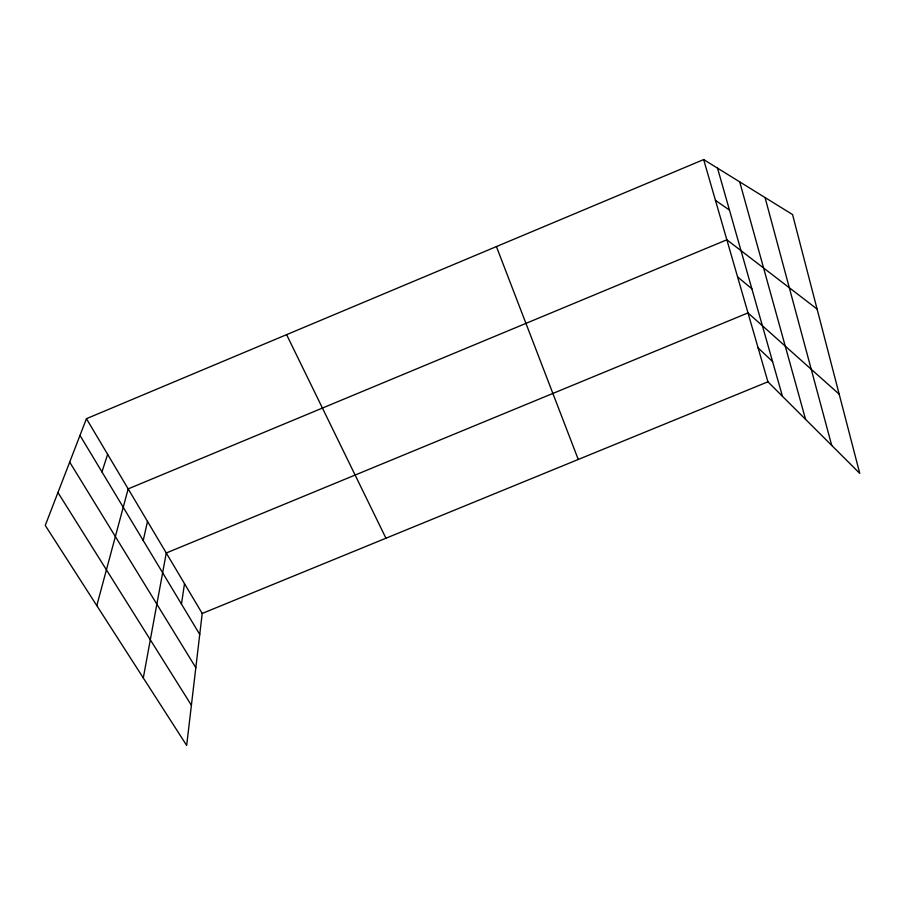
<?xml version="1.0" encoding="UTF-8"?>
<svg xmlns="http://www.w3.org/2000/svg" width="905" height="905" viewBox="0 0 905 905"><rect width="100%" height="100%" fill="white"/><g stroke="black" fill="none" stroke-linecap="round" stroke-linejoin="round"><path stroke-width="1.36" d="M86.439 418.687L202.211 613.454L186.668 745.426L45.25 525.432L86.439 418.687L703.66 159.574L792.554 214.553L859.75 473.383L767.915 381.808L703.66 159.574M181.464 604.076L184.507 583.657M143.295 677.947L166.271 552.989L747.994 312.915L839.184 394.184M143.228 540.534L147.504 521.416M96.801 605.615L128.171 488.892L726.851 239.791L817.102 309.091M101.96 471.935L107.638 454.344M202.211 613.454L767.915 381.808M715.436 200.333L729.464 210.096M737.586 276.907L751.863 288.786M758.096 347.871L772.576 361.57M57.943 492.546L191.396 705.267M69.685 462.104L195.831 667.698M79.991 435.418L199.745 634.45M286.602 334.658L385.949 538.215M496.415 246.579L578.261 459.469M717.529 168.16L782.474 396.322M739.702 181.871L805.563 419.354M765.064 197.561L831.718 445.43"/></g></svg>
